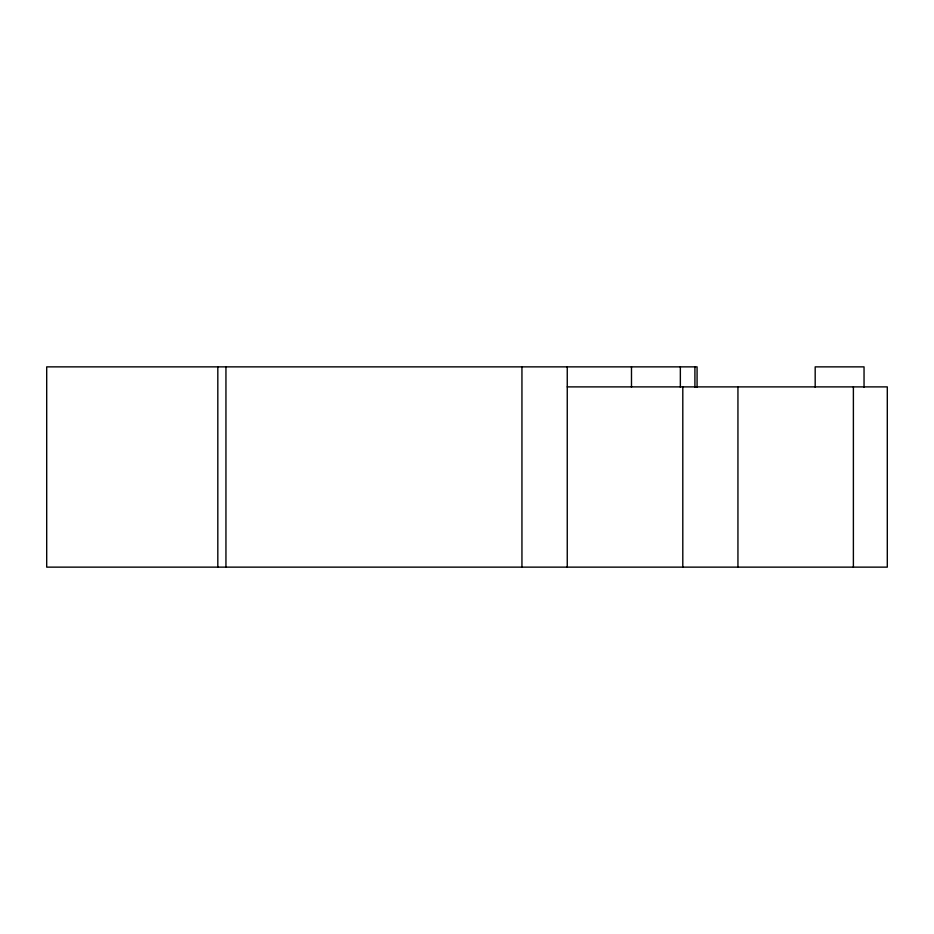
<?xml version="1.0" encoding="UTF-8"?>
<svg xmlns="http://www.w3.org/2000/svg" width="934" height="934" viewBox="0 0 934 934"><rect width="100%" height="100%" fill="white"/><g stroke="black" fill="none" stroke-linecap="round" stroke-linejoin="round"><path stroke-width="1.4" d="M567.253 386.886L887.3 386.886L887.3 567.136L46.7 567.136L46.7 366.864L697.079 366.864L697.079 387.178M864.043 387.178L864.043 366.864L815.184 366.864L815.184 387.178M853.384 386.886L853.384 567.136M737.942 386.886L737.942 567.136M694.908 366.864L694.908 387.178M682.801 386.886L682.801 567.136M680.349 366.864L680.349 387.178M631.489 366.864L631.489 387.178M567.253 366.864L567.253 567.136M521.943 366.864L521.943 567.136M225.946 366.864L225.946 567.136M217.82 366.864L217.82 567.136"/></g></svg>
